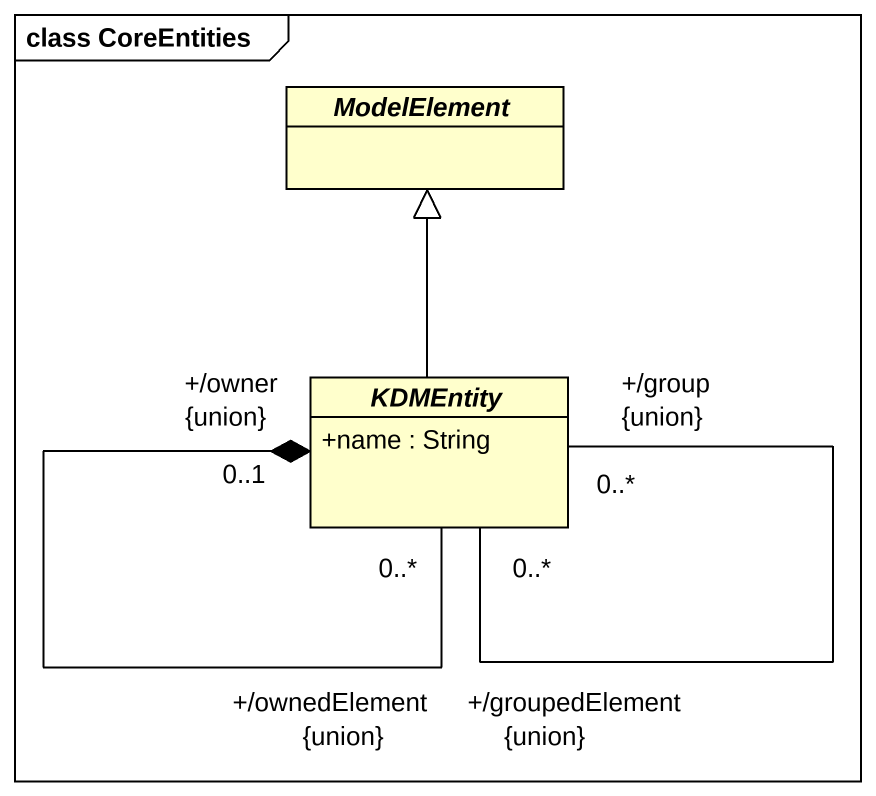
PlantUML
@startuml
mainframe class CoreEntities
hide circle
hide empty members
skinparam classAttributeIconSize 0
abstract class ModelElement
abstract class KDMEntity {
  +name : String
}
KDMEntity -up-|> ModelElement
KDMEntity "+/owner\n0..1\n{union}" *-- "+/ownedElement\n0..*\n{union}" KDMEntity
KDMEntity "+/group\n0..*\n{union}" -- "+/groupedElement\n0..*\n{union}" KDMEntity
@enduml
